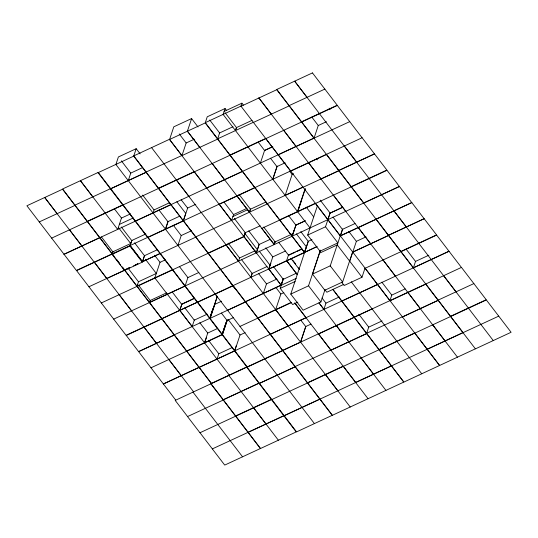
<?xml version="1.0" encoding="UTF-8"?>
<svg xmlns="http://www.w3.org/2000/svg" width="538" height="538" viewBox="0 0 538 538"><rect width="100%" height="100%" fill="white"/><g stroke="black" fill="none" stroke-linecap="round" stroke-linejoin="round"><path stroke-width="0.81" d="M115.912 164.413L118.387 156.962L136.188 148.69L140.142 153.855M146.114 172.328L110.465 188.878L98.064 172.691L133.713 156.141L136.188 148.69M128.279 180.553L130.754 173.101L142.624 167.594M130.593 213.828L121.46 218.065L117.688 229.444L105.287 213.256M118.36 227.426L130.7 243.539L112.946 251.784L112.213 253.875L183.256 220.809L185.731 213.364L176.827 201.737M157.412 249.699L144.473 255.711L142.288 262.167L124.486 270.439L112.139 254.319L112.946 251.784M129.893 246.068L131.79 240.493M131.877 240.331L130.142 245.543L142.523 261.703L160.331 253.438M124.486 270.439L124.648 269.955L137.008 286.162L172.691 269.585L147.923 237.251M181.985 155.664L169.584 139.476L173.787 126.827L191.636 118.548L187.385 131.211L236.928 195.886M153.048 212.954L154.029 209.941L169.605 202.705M142.483 261.73L144.48 255.738L134.594 242.813M137.008 286.162L138.474 281.757L156.316 273.472L145.435 259.262M221.407 313.055L227.029 320.399L222.369 334.421L186.679 350.998L137.156 286.351L137.822 284.333M181.952 155.623L186.161 142.98L194.319 139.187M179.786 216.128L167.89 221.649L165.408 229.101L115.865 164.433M165.576 229.235L168.091 221.669M217.688 138.858L205.287 122.671L207.244 116.793L225.092 108.508L223.095 114.406L247.863 146.739M154.85 277.87L160.021 262.336L165.348 259.861M166.511 292.907L150.196 300.486L149.524 302.504L185.206 285.994M160.129 253.707L147.728 237.52L183.371 220.97L187.641 208.065L195.778 204.285M177.944 245.382L181.212 235.543L191.595 230.721M217.661 138.817L219.612 132.94L232.967 126.739M205.287 122.671L240.937 106.121L241.918 103.168L243.398 105.105M235.456 130.552L236.438 127.614L252.06 120.344M235.503 130.532L236.485 127.58L225.106 112.731M185.126 285.886L187.89 277.588L198.852 272.49M179.705 310.392L181.804 304.3M192.16 326.566L194.379 319.881M246.922 208.374L233.573 214.575L231.575 220.472L267.292 203.942M260.372 163.148L264.582 150.432L272.746 146.645M210.688 315.443L212.913 308.758L209.975 317.783M217.197 296.485L210.002 318.281L174.278 334.811M210.069 318.368L217.298 296.62L215.153 293.822M210.096 318.409L214.763 304.38L221.609 301.199M217.628 328.456L207.735 333.049L204.521 342.713L154.957 278.092M204.675 342.908L206.431 337.635M249.417 212.18L250.392 209.242L266.014 201.979M249.45 212.228L250.493 209.074M245.16 232.557L243.849 236.491L208.166 253.068L195.758 236.881L231.481 220.351M243.976 236.659L245.328 232.705L260.163 225.812M238.516 261.192L239.565 257.978L255.14 250.748M272.705 179.248L277.003 166.558M277.204 166.081L272.827 179.248L297.527 211.569L305.08 188.858M222.026 334.582L224.992 325.665M225.24 324.918L227.029 320.399M222.221 334.757L226.955 320.52M222.47 334.643L247.245 366.97L211.555 383.547L186.827 351.193L222.47 334.643L227.446 319.693M217.043 359.054L218.798 353.775L232.497 347.413M256.323 252.853L259.114 244.487M270.284 239.302L259.161 244.467L256.357 252.9L244.017 236.639M267.03 266.532L252.14 273.439L250.856 277.299L226.115 244.998M250.97 277.292L252.288 273.317M292.188 174.285L285.16 195.422L303.002 187.137L267.278 203.667L254.951 187.493M234.797 350.164L236.296 345.571M234.797 350.729L240.029 334.992L245.146 332.618M274.192 244.521L275.2 241.495L274.225 244.568L237.05 196.04L249.491 212.201M268.724 269.04L272.779 256.895L285.416 251.024M296.149 278.428L281.239 285.301L268.913 269.135L270.89 263.176M314.058 138.152L318.261 125.509L326.418 121.716M263.311 293.479L266.68 283.338M310.07 227.944L297.628 211.784L301.361 200.687M297.675 211.764L305.335 188.737M293.943 230.654L292.067 236.276L220.634 269.43M292.228 236.236L295.913 225.16L305.557 220.681M286.593 260.708L288.462 255.086L301.845 248.865M288.738 254.898L288.59 255.342L295.268 252.241M283.237 278.778L281.118 285.14L245.436 301.717L257.837 317.911L291.287 302.369M283.23 278.946L281.152 285.187L245.503 301.737L233.102 285.55M297.857 302.127L292.625 304.555L280.224 288.368L283.318 279.061M283.842 292.645L280.863 294.024L275.678 309.619L250.91 277.285M342.699 207.191L330.097 213.048L325.517 226.78L337.857 242.894L320.009 251.179L307.669 235.072L317.447 205.637M234.36 218.455L245.288 232.725L243.956 236.713L208.307 253.264L233.041 285.617L304.434 252.423L306.304 246.794L296.411 233.882M351.193 186.888L279.827 220.049L304.555 252.403L308.24 241.327L312 239.531M324.878 290.002L320.91 301.932L303.109 310.197L290.769 294.091L308.328 241.286M327.844 219.639L330.002 213.203L342.686 207.365M308.523 285.839L320.433 250.15L312.491 274.124L324.838 290.231L342.639 281.966L352.632 251.919M310.991 324.105L305.719 326.546L300.527 342.141L275.786 309.841L288.227 326.001M343.19 366.17L307.507 382.747L282.773 350.386L300.614 342.101L305.806 326.505M330.245 265.873L342.397 229.376L355.046 223.519M342.726 229.02L340.433 235.92L376.075 219.363L425.746 284.017L461.456 267.399L486.224 299.727L450.541 316.304L425.807 283.95M339.31 296.942L325.961 303.143L323.903 309.33L318.953 302.874L336.257 325.537M349.727 261.206L356.371 241.34L366.015 236.861M341.677 282.275L344.159 285.51L362 277.225L365.033 268.106M366.66 333.311L368.718 327.124L382.067 320.924M389.936 300.614L391.772 295.106L405.148 288.886M461.429 267.44L436.661 235.113L401.012 251.663L413.413 267.85L415.511 261.407L428.86 255.207M224.117 111.44L241.918 103.168M169.584 139.476L205.227 122.926L254.77 187.594L183.377 220.795L158.643 188.434L194.292 171.884M241.098 106.262L258.939 97.97M308.449 162.664L258.906 97.997L276.747 89.712L326.411 154.359L362.128 137.741L386.896 170.069L351.213 186.652L326.479 154.292M74.937 205.133L110.653 188.603M181.817 155.522L146.101 172.052L158.502 188.246L194.184 171.669M253.337 122.308L217.614 138.838L230.022 155.031L265.705 138.448M289.135 105.623L324.858 89.093M146.074 172.281L110.391 188.858L135.24 221.219M39.227 221.938L74.95 205.408M181.911 155.643L217.634 139.113M253.432 122.429L289.148 105.899M51.635 238.132L87.324 221.562M122.792 205.052L158.481 188.482M230.002 155.26L194.312 171.837L206.76 188.004M265.833 138.616L301.522 122.045M272.753 146.699L264.575 150.499L258.153 142.039M119.362 224.42L133.249 217.964M64.002 254.279L99.691 237.702L64.076 254.299M170.849 204.622L135.166 221.199L147.567 237.386M206.686 187.984L242.369 171.407M278.207 154.769L313.889 138.192L242.49 171.387M99.812 237.688L170.889 204.669M170.976 204.608L242.403 171.454M314.01 138.172L349.734 121.642M285.14 162.785L276.915 166.598L270.5 158.226M145.852 233.969L131.702 240.533L121.332 226.996M326.29 154.379L254.898 187.58L230.163 155.22L265.812 138.669L290.581 171.003M290.776 171.097L326.418 154.547L376.089 219.201L411.772 202.624L387.004 170.29L351.354 186.841L363.755 203.028L399.404 186.478L363.681 203.014M112.139 254.319L129.94 246.048L142.288 262.167M293.607 173.761L292.121 174.446L289.652 171.225M232.887 216.532L247.789 209.665M125.394 269.605L129.84 267.541L124.681 269.995M135.778 264.783L137.997 263.748L133.579 265.859M160.29 253.391L142.449 261.683L130.035 245.557M338.805 170.459L374.495 153.881L338.879 170.479M88.904 286.781L124.587 270.197M195.778 237.157L160.055 253.687L184.904 286.048M303.102 187.264L338.785 170.687M106.78 278.536L124.621 270.244M320.978 179.026L338.819 170.734M315.369 203.277L279.679 219.854L267.278 203.667M172.456 269.874L208.145 253.304M279.666 220.089L261.818 228.374L274.266 244.541M101.305 302.968L136.995 286.398M137.156 286.351L172.799 269.8L197.567 302.134L161.884 318.711M295.839 225.14L304.784 220.984M292.901 233.633L275.1 241.905L263.721 227.049M113.673 319.115L149.396 302.585M149.483 302.524L220.553 269.498M363.594 203.075L292.154 236.216L295.88 225.119L288.462 215.429M307.669 235.072L325.517 226.78M194.5 298.193L181.925 304.037L179.813 310.379L192.194 326.539M194.386 298.462L181.716 304.34L172.335 292.094M296.747 251.549L301.939 249.141M161.951 318.644L232.914 285.638L183.371 220.97M304.642 252.362L316.452 246.828M315.476 203.499L340.245 235.826L375.961 219.215M304.555 252.403L317.225 246.518M268.913 269.135L304.562 252.584M319.411 253.21L337.252 244.924L362 277.225M276.875 279.04L266.492 283.869L258.59 273.553M207.211 314.152L194.272 320.157L184.89 307.911M296.613 273.122L283.264 279.33L273.365 266.411M388.463 235.281L424.152 218.704L388.537 235.301M138.575 351.617L174.258 335.039L138.649 351.637M245.409 301.946L209.726 318.523L222.127 334.717L226.794 320.688L233.512 317.568M352.76 252.087L388.443 235.509L352.834 252.107M227.608 310.285L245.449 301.993M280.224 288.368L295.127 281.495M312.491 274.124L330.271 265.819M290.769 294.091L308.563 285.819L320.91 301.932M150.976 367.804L186.666 351.233M239.975 326.425L257.816 318.146M291.401 302.585L257.978 318.099L282.712 350.46L354.105 317.252L332.793 289.437M365.161 268.274L400.85 251.703M343.93 284.306L326.835 292.248L324.844 289.659M163.35 383.957L199.033 367.373M199.154 367.36L270.224 334.333M270.311 334.273L341.738 301.112M341.825 301.045L413.251 267.89M413.339 267.83L449.028 251.253L413.413 267.85M163.417 383.971L199.067 367.42M199.228 367.38L234.877 350.83M270.379 334.286L306.028 317.736M341.892 301.065L377.541 284.515M372.128 308.873L354.286 317.164L366.694 333.352M425.619 284.037L354.226 317.238L332.955 289.397M390.104 300.755L425.746 284.205L475.417 348.859L511.1 332.276L486.332 299.948L468.49 308.234L493.259 340.567M258.926 383.184L223.243 399.761L235.644 415.955L271.334 399.378L246.565 367.044L210.916 383.594L223.317 399.781L258.966 383.231M223.257 400.037L187.54 416.573L199.941 432.76L235.631 416.19M295.106 366.56L330.823 350.023M402.337 316.801L366.62 333.331L379.021 349.525L414.704 332.941M438.14 300.117L473.857 283.587M295.086 366.781L259.397 383.365L271.804 399.552L307.494 382.982M379.008 349.761L307.649 382.935L332.383 415.296L403.776 382.088L354.233 317.42L318.583 333.97L330.984 350.157L366.6 333.56M402.431 316.922L438.114 300.345L402.505 316.943M295.12 366.829L259.471 383.386L247.07 367.192L282.719 350.641L332.262 415.309L296.572 431.893L271.845 399.532M330.984 350.157L366.634 333.607M450.521 316.539L379.162 349.713L403.897 382.074L475.296 348.873M468.524 308.207L450.683 316.499L463.084 332.686M248.031 432.377L212.315 448.907L224.716 465.094L260.399 448.517L210.856 383.85M283.802 415.74L248.119 432.317L283.842 415.78M355.685 382.478L391.375 365.901L319.982 399.109M427.206 349.263L462.888 332.686L391.496 365.887M463.016 332.666L498.733 316.136M362.101 137.782L337.333 105.455L301.683 122.005L314.084 138.192M329.135 108.199L330.124 109.49M307.05 97.351L294.656 81.171L319.377 113.525M344.327 146.006L356.721 162.194M393.984 210.829L406.378 227.009M443.655 275.664L456.049 291.845M319.485 113.74L369.055 178.36M369.162 178.582L418.712 243.183M418.82 243.398L468.383 308.018M311.825 117.109L318.261 125.509M406.109 249.134L415.511 261.407M316.337 158.502L317.359 159.833M258.946 97.977L271.347 114.157M283.721 130.317L296.122 146.497M321.018 178.999L308.617 162.812L358.12 227.507M333.392 195.153L345.793 211.333M370.675 243.815L358.281 227.635L407.777 292.322M383.049 259.975L395.45 276.155M407.952 292.47L420.346 308.657M432.727 324.811L445.121 340.991M407.905 292.49L457.448 357.165M348.947 231.649L356.371 241.34M320.197 200.129L330.097 213.048M332.982 217.083L342.41 229.39M381.845 282.154L391.772 295.106M240.937 106.121L439.607 365.45M365.141 268.327L389.909 300.655M414.811 333.163L439.58 365.497M306.263 207.164L313.681 216.854M225.045 108.528L226.532 110.465M396.862 341.233L351.253 281.777M247.971 146.955L272.739 179.288M396.97 341.455L421.738 373.782M330.224 265.846L342.639 281.966M300.803 231.616L308.24 241.327M358.839 314.232L368.718 327.124M209.719 120.021L219.612 132.94M304.434 252.423L254.891 187.749L219.242 204.305L231.649 220.493M191.595 118.568L198.024 126.961M322 297.978L325.961 303.143M292.652 260.083L295.624 263.956M298.59 267.83L299.579 269.121M278.57 242.174L288.462 255.086M291.065 258.57L299.471 269.545M239.06 194.366L250.439 209.215M187.432 131.191L199.827 147.378M212.201 163.532L224.602 179.712M297.144 274.414L286.761 260.849L297.104 274.427M336.432 325.692L348.826 341.872M361.206 358.026L373.601 374.206M336.391 325.705L385.934 390.38M179.235 133.935L186.161 142.98M265.833 247.83L272.779 256.895M248.764 230.903L259.161 244.467M224.171 202.301L233.573 214.575M259.121 250.977L269.989 265.16M244.998 233.566L257.366 249.713M295.167 303.412L306.088 317.662M343.358 366.311L355.759 382.498M281.239 285.301L169.416 139.335L133.767 155.886L146.168 172.073M294.616 302.84L368.066 398.719M275.92 287.568L280.863 294.024M300.782 320.097L305.719 326.546M241.77 259.908L252.14 273.439M228.193 243.129L239.565 257.978M151.575 147.62L176.343 179.954M176.491 180.156L188.892 196.336M201.239 212.449L226.007 244.783M226.155 244.978L238.549 261.165M300.581 342.128L325.349 374.455M337.898 390.837L325.497 374.656L350.225 407.004M176.451 180.176L201.219 212.503M187.641 208.065L181.131 199.732M183.431 220.714L195.832 236.902M133.713 156.141L183.256 220.809M230.842 283.324L234.803 288.489M173.297 225.214L181.212 235.543M121.353 160.835L130.754 173.101M158.986 210.028L167.89 221.649M142.657 195.092L154.029 209.941M165.529 229.255L215.072 293.923M215.2 294.091L264.743 358.765M264.878 358.933L314.421 423.601M228.199 319.552L240.029 334.992M179.504 266.646L187.89 277.588M197.594 302.087L222.369 334.421M147.896 237.298L123.128 204.965L87.479 221.515L113.78 255.765M209.8 318.543L197.399 302.356L233.048 285.806L282.591 350.473L246.902 367.05L222.174 334.697M184.83 286.028L197.231 302.215M154.581 255.234L160.021 262.336M114.533 209.026L121.46 218.065M199.82 322.719L207.735 333.049M208.899 340.863L218.798 353.775M80.451 180.681L92.852 196.868M80.411 180.701L105.179 213.035M204.628 342.928L229.396 375.262M228.717 375.336L253.485 407.663M266.034 424.045L253.64 407.865L278.368 440.212M128.057 268.159L138.474 281.757M138.817 285.631L150.196 300.486M101.474 236.962L112.886 251.858M116.746 259.639L119.214 262.86M122.671 267.373L124.157 269.309M120.626 265.032L112.22 254.057L76.571 270.607L126.08 335.308L161.763 318.725L121.615 266.323M57.142 213.673L44.748 197.486L26.9 205.772L76.409 270.466L112.092 253.889L62.549 189.221L44.708 197.507L94.251 262.181M69.523 229.827L81.917 246.007M106.813 278.509L94.419 262.329L143.922 327.017M119.194 294.663L131.588 310.85M156.491 343.345L144.09 327.165L193.593 391.852M168.865 359.505L181.266 375.685M193.014 392.141L242.557 456.809M175.751 400.144L126.242 335.45L161.891 318.893L211.434 383.567L175.206 400.4L187.614 416.587M199.981 432.74L212.382 448.927M98.252 172.416L62.603 188.966L87.338 221.326L123.02 204.743L98.252 172.416M312.457 72.906L276.808 89.456L301.536 121.81L337.225 105.233L312.457 72.906M411.785 202.557L376.136 219.114L400.871 251.468L436.553 234.891L411.785 202.557M271.441 399.593L235.792 416.143L260.52 448.504L296.209 431.927L271.441 399.593M319.861 399.122L284.172 415.699L319.895 399.169"/></g></svg>
